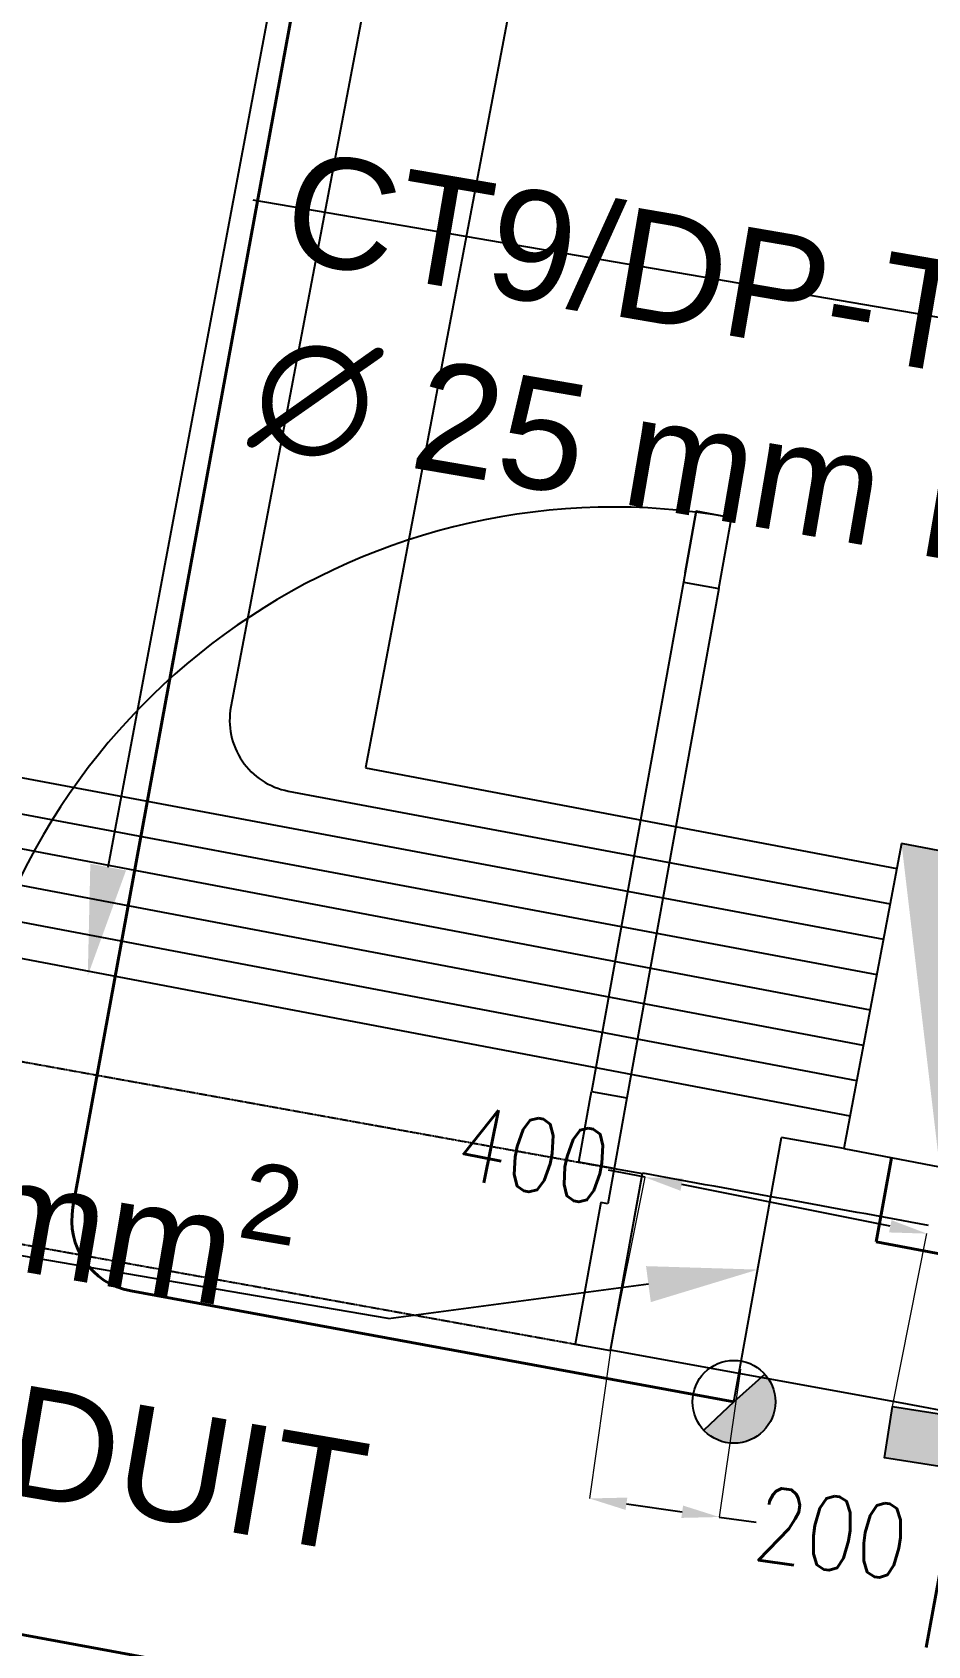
# Model space of a CAD drawing. Extents: x -678889171 to 586587, y -792238163 to 335485.
# Drawn here: x 50328 to 51574, y 36324 to 38568 of the extents above; entities that cross this region are included whole.
import ezdxf
from ezdxf import colors
from ezdxf.entities.mleader import LeaderData, LeaderLine
from ezdxf.math import Vec2, Vec3

# ---------------------------------------------------------------- set-up
doc = ezdxf.new("R2010")
doc.units = 0
doc.header["$MEASUREMENT"] = 0
doc.linetypes.add('XR-Typ28 7th to11Th$0$XR-A-TYP-7-8-9-10$0$XR-A-TYP-2-3-4-6-7-8-9-10$0$HIDDEN', pattern=[0.375, 0.25, -0.125])
doc.layers.get('0').update_dxf_attribs({"color": 8})
doc.layers.get('Defpoints').update_dxf_attribs({"color": 252})
for name, color, linetype in [('E-TEXT', 3, 'Continuous'), ('loop line emped', 1, 'Continuous'), ('MEP', 4, 'Continuous'), ('powr wire', 4, 'Continuous'), ('XFRB100$0$11032-XEFR-B1$0$E-POWR-PANL', 2, 'Continuous'), ('XR-A-9TH-FLOOR$0$A-WALL', 252, 'Continuous'), ('XR-Typ28 7th to11Th$0$A-WALL', 252, 'Continuous'), ('XR-Typ28 7th to11Th$0$XR-A-TYP-7-8-9-10$0$XR-A-TYP-2-3-4-6-7-8-9-10$0$A-DOOR', 252, 'Continuous'), ('XR-Typ28 7th to11Th$0$XR-A-TYP-7-8-9-10$0$XR-A-TYP-2-3-4-6-7-8-9-10$0$A-FLOR-OVHD', 252, 'XR-Typ28 7th to11Th$0$XR-A-TYP-7-8-9-10$0$XR-A-TYP-2-3-4-6-7-8-9-10$0$HIDDEN')]:
    doc.layers.add(name, color=color, linetype=linetype)
doc.styles.get("Standard").update_dxf_attribs({"font": 'arial.ttf'})
doc.styles.add('Work$0$E-M.MODUL', font='romans.shx', dxfattribs={"width": 0.8})
doc.dimstyles.new('Work$0$S-DIM', dxfattribs={"dimscale": 500, "dimtxt": 0.2065, "dimasz": 0.104, "dimexe": 0, "dimexo": 0, "dimgap": 0, "dimtad": 0, "dimdec": 0, "dimzin": 0, "dimdsep": 46, "dimtxsty": 'Work$0$E-M.MODUL', "dimcen": 0.25, "dimclrd": 5, "dimclre": 5, "dimclrt": 1, "dimadec": 0, "dimazin": 0, "dimtfac": 1, "dimtdec": 0, "dimtofl": 0, "dimtmove": 0, "dimatfit": 3, "dimfxl": 1, "dimtolj": 1, "dimtzin": 0, "dimlwe": 13, "dimarcsym": 0})

# ---------------------------------------------------------------- blocks, each defined once
blk = doc.blocks.new('POWER OUTLET')
h = blk.add_hatch(color=3)
h.dxf.hatch_style = 1
h.paths.add_polyline_path([(-33.35452180699924, 31.98717332019851), (-34.06205133726363, 32.74224302445008, 0.207370734747003), (-34.38928182481724, 31.98717332019851, 0.6487759016068458), (-32.66350035819608, 31.21696708043626)])
at = {"color": 3}
for points in [[(-33.35452180699924, 31.98717332019851), (-34.06205133726363, 32.74224302445008)], [(-33.35452180699924, 31.98717332019851), (-32.66350035819608, 31.21696708043626)]]:
    blk.add_lwpolyline(points, dxfattribs=at)
blk.add_circle((-33.35452180699924, 31.98717332019851), 1.034760017818, dxfattribs=at)
blk = doc.blocks.new('XFRB100$0$11032-XEFR-B1$0$PANEL1', base_point=(-100.0000000000291, 0))
at = {"layer": 'XFRB100$0$11032-XEFR-B1$0$E-POWR-PANL', "color": 3}
blk.add_lwpolyline([(358.7350829352928, 254.5942718074035), (-450.0000000000279, 254.5942718073962), (-450.0000000000275, -2.371791651967214e-11), (358.7350829352786, -2.362199325034453e-11)], close=True, dxfattribs=at)
blk.add_solid([(-450.0000000000275, -2.371791651967214e-11), (358.7350829352786, -2.362199325034453e-11), (358.7350829352928, 254.5942718074035)], dxfattribs=at)
blk = doc.blocks.new('*D2901')
at = {"layer": 'Defpoints', "color": 0, "transparency": 16777216}
for p in [(51132.57519807076, 36734.31966948295), (51313.16998090005, 36708.51606780075, -4.110210622268415e-06), (51283.76262715565, 36502.69924026298)]:
    blk.add_point(p, dxfattribs=at)
at = {"layer": 'powr wire', "color": 5, "lineweight": 13, "transparency": 16777216}
for p, q in [((51132.57519807076, 36734.31966948295), (51103.16784379964, 36528.50283825873)), ((51313.16998090005, 36708.51606780075), (51283.76262715565, 36502.69924026298))]:
    blk.add_line(p, q, dxfattribs=at)
at = {"layer": 'powr wire', "color": 5, "lineweight": -2, "transparency": 16777216}
for p, q in [((51154.64504413494, 36521.14771449095), (51232.28542682035, 36510.05436403076)), ((51283.76262715565, 36502.69924026298), (51335.23982749095, 36495.34411649521))]:
    blk.add_line(p, q, dxfattribs=at)
at = {"layer": 'powr wire', "color": 5, "transparency": 16777216}
for points in [[(51155.87089809624, 36529.72724788017), (51153.41919017365, 36512.56818110173), (51103.16784379964, 36528.50283825873)], [(51233.51128078165, 36518.63389741998), (51231.05957285906, 36501.47483064154), (51283.76262715565, 36502.69924026298)]]:
    blk.add_solid(points, dxfattribs=at)
at = {"layer": 'powr wire', "color": 1, "lineweight": 40, "transparency": 16777216, "insert": (51440.3721097142, 36480.3226906464), "char_height": 103.25, "attachment_point": 5, "rotation": 351.8685472691534, "style": 'Work$0$E-M.MODUL'}
blk.add_mtext('\\A1;200', dxfattribs=at)
blk = doc.blocks.new('h')
h = blk.add_hatch()
h.set_pattern_fill('AR-CONC', color=4)
h.set_pattern_definition([(49.99999999999999, (0, 0), (7.172601826007535, -0.6275213498259511), [0.75, -8.25]), (355, (0, 0), (-1.38751333613, 7.521921337000118), [0.6, -6.6]), (100.45144446, (0.59771681, -0.05229344), (5.78508846727112, 6.894399909686294), [0.6374019199999998, -7.011421119999999]), (46.18420000000001, (0, 2), (10.67241330671572, -1.655192807930765), [1.125, -12.375]), (96.63563549, (0.88936745, 1.86206693), (9.346619456742284, 9.741186007745505), [0.95610342, -10.5171376]), (351.1841639899999, (0, 2), (9.346619450547731, 9.741186002699902), [0.9, -9.90000001]), (21, (1, 1.5), (5.969070521184617, -4.026188906653388), [0.75, -8.25]), (326.0000000000001, (1, 1.5), (2.433153319215817, 7.25150045046853), [0.6, -6.6]), (71.45144474, (1.49742254, 1.16448426), (8.402223767299711, 3.225311528063538), [0.6374019000000001, -7.01142112]), (37.50000000000001, (0, 0), (0.1215985531729067, 3.328938538313115), [0, -6.52, 0, -6.7, 0, -6.625]), (7.499999999999999, (0, 0), (2.630695374421486, 3.944117118823602), [0, -3.82, 0, -6.37, 0, -2.525]), (327.5, (-2.23, 0), (5.33822436172409, -0.2255487173437976), [0, -2.5, 0, -7.8, 0, -10.35]), (317.5, (-3.23, 0), (5.831861693423862, 1.001049823323177), [0, -3.25, 0, -5.18, 0, -7.35])])
h.paths.add_polyline_path([(648500834.4310429, 819108045.8914065), (648500906.656452, 819108048.82615), (648500915.1896517, 819107838.8201035), (648500842.9642427, 819107835.8853601)])
at = {"color": 4}
blk.add_lwpolyline([(648500834.4310429, 819108045.8914065), (648500906.656452, 819108048.82615), (648500915.1896517, 819107838.8201035), (648500842.9642427, 819107835.8853601)], close=True, dxfattribs=at)
blk = doc.blocks.new('*D3114')
at = {"layer": 'Defpoints', "color": 0, "transparency": 16777216}
for p in [(51180.58834654283, 36975.23009688445), (51132.60765310199, 36734.89537401024), (51524.92398880204, 36656.57290104445, -0.04792652955505818)]:
    blk.add_point(p, dxfattribs=at)
at = {"layer": 'powr wire', "color": 5, "lineweight": -2, "transparency": 16777216}
for p, q in [((51180.58834654283, 36975.23009688445), (51129.59463510042, 36985.41053859037)), ((51521.91097080045, 36907.08806562458), (51231.58205798524, 36965.04965517853))]:
    blk.add_line(p, q, dxfattribs=at)
at = {"layer": 'powr wire', "color": 5, "lineweight": 13, "transparency": 16777216}
for p, q in [((51132.60765310199, 36734.89537401024), (51180.58834654283, 36975.23009688445)), ((51524.92398880204, 36656.57290104445), (51572.90468224288, 36896.90762391865))]:
    blk.add_line(p, q, dxfattribs=at)
at = {"layer": 'powr wire', "color": 5, "transparency": 16777216}
for points in [[(51233.27879826957, 36973.5486070856), (51229.88531770093, 36956.55070327147), (51180.58834654283, 36975.23009688445)], [(51523.60771108478, 36915.58701753164), (51520.21423051614, 36898.58911371751), (51572.90468224288, 36896.90762391865)]]:
    blk.add_solid(points, dxfattribs=at)
at = {"layer": 'powr wire', "color": 1, "lineweight": 40, "transparency": 16777216, "insert": (51025.44978596225, 37006.20213299746), "char_height": 103.25, "attachment_point": 5, "rotation": 348.70984029725537, "style": 'Work$0$E-M.MODUL'}
blk.add_mtext('\\A1;400', dxfattribs=at)
blk = doc.blocks.new('*U1191')
for p, q in [((709.9999999996999, 919.9999999996726), (709.999999999709, 199.9999999998977)), ((759.9999999996817, 919.9999999996726), (759.9999999996908, 199.9999999998977)), ((-199.9999999999955, -150.0000000000682), (-200, 99.99999999993179)), ((-160.0000000000136, 99.99999999993179), (-200, 99.99999999993179)), ((-160.0000000000136, 99.99999999993179), (-160.0000000000136, 49.9999999999477)), ((759.9999999996862, 99.99999999993179), (759.9999999996862, 49.9999999999477)), ((759.9999999996862, 99.99999999993179), (799.9999999996726, 99.99999999993179)), ((799.9999999996771, -150.0000000000682), (799.9999999996726, 99.99999999993179)), ((-160.0000000000136, 49.9999999999477), (-150.0000000000182, 49.9999999999477)), ((-150.0000000000182, 49.9999999999477), (-150.0000000000091, -150.0000000000682)), ((749.9999999996862, 49.9999999999477), (749.9999999996862, -150.0000000000682)), ((759.9999999996862, 49.9999999999477), (749.9999999996862, 49.9999999999477)), ((-150.0000000000091, -150.0000000000682), (-199.9999999999955, -150.0000000000682)), ((749.9999999996862, -150.0000000000682), (799.9999999996771, -150.0000000000682))]:
    blk.add_line(p, q)
for points in [[(709.999999999709, 919.9999999996726), (759.9999999996908, 919.9999999996726), (759.9999999996908, 1019.999999999636), (709.999999999709, 1019.999999999636), (709.999999999709, 932.9999999996653), (709.999999999709, 1019.999999999636)], [(709.999999999709, 199.9999999998977), (759.9999999996908, 199.9999999998977), (759.9999999996908, 99.99999999993179), (709.999999999709, 99.99999999993179), (709.999999999709, 186.9999999999004)]]:
    blk.add_lwpolyline(points, close=True)
blk.add_arc((759.9999999996908, 99.99999999993179), 919.9999999997044, 90, 180)
at = {"layer": 'XR-Typ28 7th to11Th$0$XR-A-TYP-7-8-9-10$0$XR-A-TYP-2-3-4-6-7-8-9-10$0$A-FLOR-OVHD'}
for p, q in [((-160.0000000000136, 99.99999999993179), (759.9999999996908, 99.99999999993179)), ((-160.0000000000136, -150.0000000001364), (759.9999999996908, -150.0000000001364))]:
    blk.add_line(p, q, dxfattribs=at)
blk = doc.blocks.new('XR-Typ28 7th to11Th')
at = {"layer": 'XR-Typ28 7th to11Th$0$A-WALL'}
blk.add_line((53933.11150107007, 23212.76675232816), (53977.52751857323, 23458.79006039246), dxfattribs=at)
for radius, start in [(612206.2649495418, 79.64887381413406), (611956.2649495418, 79.26702375741446)]:
    blk.add_arc((-55625.77865127959, -578856.4317180032), radius, start, 79.68670716771011, dxfattribs=at)
at = {"layer": 'XR-Typ28 7th to11Th$0$XR-A-TYP-7-8-9-10$0$XR-A-TYP-2-3-4-6-7-8-9-10$0$A-DOOR', "extrusion": (-3.674285931062341e-11, 6.882416237151301e-12, -1), "xscale": -0.9999999999999997, "zscale": -0.9999999999999997, "rotation": 10.23370720851718}
blk.add_blockref('*U1191', (-53172.38639736643, 23501.9483434685, 8.84687138137813e-05), dxfattribs=at)

msp = doc.modelspace()

# ---------------------------------------------------------------- block references
at = {"layer": 'XR-A-9TH-FLOOR$0$A-WALL'}
msp.add_blockref('XR-Typ28 7th to11Th', (-2800.434649049275, 13522.11598560929), dxfattribs=at)

# ---------------------------------------------------------------- next in the draw order: linework, layer by layer
at = {"color": 240, "true_color": 0xed1f24}
for p, q in [((51879.48617560163, 44347.6817553193, -1.920608089305144), (50604.16042196224, 37629.56661868854, -0.02775009094507297)), ((51868.4502015085, 43217.27989296161, -1.612456367737879), (50791.56989884595, 37545.05384255168, -0.01341733179207649)), ((48828.39655316187, 37714.1924290431, 0.1116895517562853), (51493.63978737101, 37208.19240972433, -2.545633719819307e-06)), ((49633.3383100302, 37658.8007035418, 0.07828063528615123), (51512.18170070529, 37306.45829853812, -2.545633689621241e-06)), ((50791.56989884595, 37545.05384255168, 0.000430651478561528), (51530.94374329198, 37404.68265088821, -2.545633686401597e-06)), ((50683.97571831287, 37512.62933435538, -6.464187563892665e-06), (51521.6177543118, 37355.56009059723, -2.545633698503025e-06))]:
    msp.add_line(p, q, dxfattribs=at)
at = {"color": 240, "true_color": 0xed1f24, "extrusion": (5.10122248995283e-05, 0.0002720704668649362, 0.9999999616877062)}
msp.add_arc((50702.4057944662, 37610.91421960529, 12.79157448028686), 100, 169.2512200440801, 259.3795935471483, dxfattribs=at)
at = {"layer": 'loop line emped', "color": 3}
for p, q in [((46318.20835766013, 38139.86242469386, 0.003024261407573738), (51484.31379839077, 37159.06984943336, -2.545633686401595e-06)), ((49251.52290588946, 37679.53153135513, 0.09380522484563336), (51502.96577635119, 37257.31497001532, -2.545633689621241e-06)), ((49230.57828525905, 37536.05167713577, 0.001312447764940827), (51474.98780941052, 37109.94728914239, -2.545633686401594e-06)), ((49664.85892067113, 37402.7097588522, 0.001052539857588778), (51465.66182043028, 37060.82472885142, -2.545633686401594e-06)), ((51304.25752118122, 36662.97648883126, 8.847459203130707e-05), (51370.66476110203, 37030.81065684318, -2.742959122856159e-05)), ((51457.00431855195, 37015.22327479756, -2.545377003556074e-06), (51370.66476110197, 37030.81065684318, -2.74295912285764e-05))]:
    msp.add_line(p, q, dxfattribs=at)
at = {"layer": 'powr wire', "color": 4, "lineweight": 40}
for p, q in [((51152.2963225655, 41115.94564042573, -2.912404776696936e-05), (50384.39164308159, 36933.53865203846, -3.588705866797853e-06)), ((51304.25752118116, 36662.97648883127, 8.84745920313075e-05), (50464.68908439696, 36817.12421599977, 6.60309276494242e-06))]:
    msp.add_line(p, q, dxfattribs=at)
at = {"layer": 'powr wire', "color": 6, "lineweight": 40}
for p, q in [((51523.77053338391, 37002.54761253385, -2.545309966239904e-06), (51502.39652878625, 36885.45481781449, 1.085122744155427e-06)), ((51502.39652878625, 36885.45481781449, 1.085122744155427e-06), (51669.27836941063, 36853.77206196277, -0.03052795006744446)), ((51617.44130716982, 36568.76910272655, -0.04792653803494495), (51572.01064204759, 36321.33014790504, -0.01363195262062611)), ((49929.77187007407, 36409.40349523447), (56630.10843293477, 35179.1980620895))]:
    msp.add_line(p, q, dxfattribs=at)
at = {"layer": 'powr wire', "color": 4, "lineweight": 40, "extrusion": (-9.32516575714062e-08, 2.322675110016913e-08, 0.9999999999999954)}
msp.add_arc((50482.74758175835, 36915.48015467691, -0.003844170632791685), 100, 169.5961652907102, 259.5961652900924, dxfattribs=at)

# ---------------------------------------------------------------- next in the draw order: block references
at = {"layer": 'MEP', "rotation": 258.6923183004774}
msp.add_blockref('h', (-675999601.8953177, 796557757.3985335, -0.04793678077863932), dxfattribs=at)
at = {"layer": 'powr wire', "color": 4, "lineweight": 40, "extrusion": (-6.233428842517955e-14, -5.616995718337229e-12, -1), "xscale": -0.5338596938492439, "yscale": 0.5338596938492436, "zscale": 0.5338596938492434, "rotation": 280.749751769813}
msp.add_blockref('XFRB100$0$11032-XEFR-B1$0$PANEL1', (-51625.38813556885, 37173.44383525633, 2.334255117159551e-06), dxfattribs=at)
at = {"layer": 'powr wire', "color": 4, "lineweight": 40, "xscale": 55.67728743761145, "yscale": 55.67728743761145, "zscale": 55.67728743761145, "rotation": 90.0000000004097}
msp.add_blockref('POWER OUTLET', (53085.21656443333, 38520.06578683638, 8.847459203130707e-05), dxfattribs=at)

# ---------------------------------------------------------------- next in the draw order: dimensions: what is measured, and where the dimension line sits
at = {"layer": 'powr wire', "color": 4, "lineweight": 40}
dim = msp.add_linear_dim(base=(51180.58834654283, 36975.23009688445), p1=(51524.92398880204, 36656.57290104445, -0.04792652955505818), p2=(51132.60765310199, 36734.89537401024), angle=168.70984029725636, dimstyle='Work$0$S-DIM', dxfattribs=at)
dim.commit()
dim.dimension.update_dxf_attribs({"geometry": '*D3114', "text_midpoint": (51025.44978596225, 37006.20213299746), "dimtype": 161})
dim = msp.add_linear_dim(base=(51283.76262715565, 36502.69924026298), p1=(51132.57519807076, 36734.31966948294), p2=(51313.16998090004, 36708.51606780075, -4.110210622268415e-06), angle=351.8685472691533, text='200', dimstyle='Work$0$S-DIM', dxfattribs=at)
dim.commit()
dim.dimension.update_dxf_attribs({"geometry": '*D2901', "text_midpoint": (51440.3721097142, 36480.3226906464)})

# ---------------------------------------------------------------- next in the draw order: leaders
at = {"layer": 'E-TEXT', "color": 30}
ml = msp.add_multileader_mtext('Standard', dxfattribs=at)
ml.set_content('\\C30;CT11/DP-T-8 {\\A1;3(1x3)mm\\H0.7x;\\S2^ ;\\H1.42857x; \\P∅ 25 mm PVC CONDUIT}', color=3)
ml.set_leader_properties(color=30)
ml.build(insert=Vec2(0, 0))
ml.multileader.update_dxf_attribs({"text_right_attachment_type": 6, "dogleg_length": 0.2763936738358556, "arrow_head_size": 153.5520410199195, "scale": 2})
ctx = ml.context
ctx.base_point, ctx.scale, ctx.char_height, ctx.arrow_head_size, ctx.landing_gap_size, ctx.plane_origin, ctx.plane_x_axis, ctx.plane_y_axis = Vec3(46965.16890048294, 41480.5354492172, 2.898263212987314e-06), 2, 153.5520410199195, 153.5520410199195, 3.071040820398391, Vec3(46715.84771971285, 48878.18933129176, 3.249642545499213e-05), Vec3(0.9856555294567461, -0.1687695981252006, 3.477911888746864e-09), Vec3(0.1687695981252006, 0.9856555294567461, 4.799668914001103e-09)
ctx.right_attachment = 6
notes = []
notes.append((ctx, [(1, (1, 1, 0), (49326.0787977248, 40970.37109035193, 1.078989719922469e-05), (-0.9856555294567461, 0.1687695981252006, -3.477911888746864e-09), 0.5527873476717114, [(1, [(48819.30437542513, 38253.11444608174, -2.617759792641356e-06)], 0, [])])]))
ctx.mtext.insert, ctx.mtext.text_direction, ctx.mtext.rotation, ctx.mtext.width, ctx.mtext.defined_height, ctx.mtext.flow_direction, ctx.mtext.extrusion = Vec3(46981.67482669279, 41558.7374285059, 3.292273956682982e-06), Vec3(0.9856555294567461, -0.1687695981252006, 3.477911888746863e-09), 6.113604080006546, 2795.482847265886, 658.284121162635, 5, Vec3(-4.238061277856671e-09, -4.143854412868104e-09, 1)
ml = msp.add_multileader_mtext('Standard', dxfattribs=at)
ml.set_content('\\C30;CT15/DP-T-8 {\\A1;3(1x3)mm\\H0.7x;\\S2^ ;\\H1.42857x; \\P∅ 25 mm PVC CONDUIT}', color=3)
ml.set_leader_properties(color=30)
ml.build(insert=Vec2(0, 0))
ml.multileader.update_dxf_attribs({"text_right_attachment_type": 6, "dogleg_length": 0.2763936738358556, "arrow_head_size": 153.5520410199195, "scale": 2})
ctx = ml.context
ctx.base_point, ctx.scale, ctx.char_height, ctx.arrow_head_size, ctx.landing_gap_size, ctx.plane_origin, ctx.plane_x_axis, ctx.plane_y_axis = Vec3(48579.6977123766, 40614.58695217575, 9.368935012771816e-05), 2, 153.5520410199195, 153.5520410199195, 3.071040820398391, Vec3(48047.41859635201, 47036.15257626215, 0.0001180435516658456), Vec3(0.9856555294567461, -0.1687695981252006, 3.477911888746864e-09), Vec3(0.1687695981252006, 0.9856555294567461, 4.799668914001103e-09)
ctx.right_attachment = 6
notes.append((ctx, [(1, (1, 1, 0), (50940.60760961846, 40104.42259331048, 0.0001015809841139555), (-0.9856555294567461, 0.1687695981252006, -3.477911888746864e-09), 0.5527873476717114, [(1, [(50404.99683302714, 37255.80078907555, 8.750675878775448e-05)], 0, [])])]))
ctx.mtext.insert, ctx.mtext.text_direction, ctx.mtext.rotation, ctx.mtext.width, ctx.mtext.defined_height, ctx.mtext.flow_direction, ctx.mtext.extrusion = Vec3(48596.20363858645, 40692.78893146445, 9.408336087141382e-05), Vec3(0.9856555294567461, -0.1687695981252006, 3.477911888746863e-09), 6.113604080006546, 4453.754501115493, 155.4598124260418, 5, Vec3(-4.238061277856671e-09, -4.143854412868104e-09, 1)
ml = msp.add_multileader_mtext('Standard', dxfattribs=at)
ml.set_content('\\C30;CT7/DP-T-8 {\\A1;3(1x3)mm\\H0.7x;\\S2^ ;\\H1.42857x; \\P∅ 25 mm PVC CONDUIT}', color=3)
ml.set_leader_properties(color=30)
ml.build(insert=Vec2(0, 0))
ml.multileader.update_dxf_attribs({"text_right_attachment_type": 6, "dogleg_length": 0.2763936738358556, "arrow_head_size": 153.5520410199195, "scale": 2})
ctx = ml.context
ctx.base_point, ctx.scale, ctx.char_height, ctx.arrow_head_size, ctx.landing_gap_size, ctx.plane_origin, ctx.plane_x_axis, ctx.plane_y_axis = Vec3(47226.01686812553, 39917.52869425694, 8.983278449698017e-05), 2, 153.5520410199195, 153.5520410199195, 3.071040820398391, Vec3(46692.07394356796, 47271.46707286326, 0.0001180435516658456), Vec3(0.9856555294567461, -0.1687695981252006, 3.477911888746864e-09), Vec3(0.1687695981252006, 0.9856555294567461, 4.799668914001103e-09)
ctx.right_attachment = 6
notes.append((ctx, [(1, (1, 1, 0), (49586.92676536739, 39407.36433539167, 9.772441848321755e-05), (-0.9856555294567461, 0.1687695981252006, -3.477911888746864e-09), 0.5527873476717114, [(1, [(49230.57828525905, 37536.05167713577, 8.845974457162224e-05)], 0, [])])]))
ctx.mtext.insert, ctx.mtext.text_direction, ctx.mtext.rotation, ctx.mtext.width, ctx.mtext.defined_height, ctx.mtext.flow_direction, ctx.mtext.extrusion = Vec3(47242.52279433538, 39995.73067354564, 9.022679524067583e-05), Vec3(0.9856555294567461, -0.1687695981252006, 3.477911888746863e-09), 6.113604080006546, 4453.754501115493, 155.4598124260418, 5, Vec3(-4.238061277856671e-09, -4.143854412868104e-09, 1)
ml = msp.add_multileader_mtext('Standard', dxfattribs=at)
ml.set_content('\\C30;CT4/DP-T-8 {\\A1;3(1x3)mm\\H0.7x;\\S2^ ;\\H1.42857x; \\P∅ 25 mm PVC CONDUIT}', color=3)
ml.set_leader_properties(color=30)
ml.build(insert=Vec2(0, 0))
ml.multileader.update_dxf_attribs({"text_right_attachment_type": 6, "dogleg_length": 0.2763936738358556, "arrow_head_size": 153.5520410199195, "scale": 2})
ctx = ml.context
ctx.base_point, ctx.scale, ctx.char_height, ctx.arrow_head_size, ctx.landing_gap_size, ctx.plane_origin, ctx.plane_x_axis, ctx.plane_y_axis = Vec3(49991.5867763086, 39313.47508958149, -6.18372588705597e-05), 2, 153.5520410199195, 153.5520410199195, 3.071040820398391, Vec3(49791.8107478864, 47715.02353477645, -2.786912832144294e-05), Vec3(0.9856555294567461, -0.1687695981252006, 3.477911888746864e-09), Vec3(0.1687695981252006, 0.9856555294567461, 4.799668914001103e-09)
ctx.right_attachment = 6
notes.append((ctx, [(1, (1, 1, 0), (52352.49667355046, 38803.31073071621, -5.394562488432232e-05), (-0.9856555294567461, 0.1687695981252006, -3.477911888746864e-09), 0.5527873476717114, [(1, [(52029.01913722433, 37148.59149974241, -6.217345809246595e-05)], 0, [])])]))
ctx.mtext.insert, ctx.mtext.text_direction, ctx.mtext.rotation, ctx.mtext.width, ctx.mtext.defined_height, ctx.mtext.flow_direction, ctx.mtext.extrusion = Vec3(50008.09270251845, 39391.67706887019, -6.144324812686404e-05), Vec3(0.9856555294567461, -0.1687695981252006, 3.477911888746863e-09), 6.113604080006546, 2795.482847265886, 658.284121162635, 5, Vec3(-4.238061277856671e-09, -4.143854412868104e-09, 1)
ml = msp.add_multileader_mtext('Standard', dxfattribs=at)
ml.set_content('\\C30;CT6/DP-T-8 {\\A1;3(1x3)mm\\H0.7x;\\S2^ ;\\H1.42857x; \\P∅ 25 mm PVC CONDUIT}', color=3)
ml.set_leader_properties(color=30)
ml.build(insert=Vec2(0, 0))
ml.multileader.update_dxf_attribs({"text_right_attachment_type": 6, "dogleg_length": 0.2763936738358556, "arrow_head_size": 153.5520410199195, "scale": 2})
ctx = ml.context
ctx.base_point, ctx.scale, ctx.char_height, ctx.arrow_head_size, ctx.landing_gap_size, ctx.plane_origin, ctx.plane_x_axis, ctx.plane_y_axis = Vec3(46591.89264866023, 38916.87499232603, 2.362048756763832e-06), 2, 153.5520410199195, 153.5520410199195, 3.071040820398391, Vec3(44338.22692914979, 48493.84033990447, 3.249642545499213e-05), Vec3(0.9856555294567461, -0.1687695981252006, 3.477911888746864e-09), Vec3(0.1687695981252006, 0.9856555294567461, 4.799668914001103e-09)
ctx.right_attachment = 6
notes.append((ctx, [(0, (1, 1, 0), (46591.34779075439, 38916.96828602454, 2.360126211075416e-06), (0.9856555294567461, -0.1687695981252006, 3.477911888746864e-09), 0.5527873476717114, [(1, [(46453.76145075975, 38119.18486861017, -1.528871463438747e-06)], 0, [])])]))
ctx.mtext.insert, ctx.mtext.text_direction, ctx.mtext.rotation, ctx.mtext.width, ctx.mtext.defined_height, ctx.mtext.flow_direction, ctx.mtext.extrusion = Vec3(46608.39857487008, 38995.07697161473, 2.756059500459501e-06), Vec3(0.9856555294567461, -0.1687695981252006, 3.477911888746863e-09), 6.113604080006546, 2795.482847265886, 658.284121162635, 5, Vec3(-4.238061277856671e-09, -4.143854412868104e-09, 1)
ml = msp.add_multileader_mtext('Standard', dxfattribs=at)
ml.set_content('\\C30;CT9/DP-T-8 {\\A1;3(1x3)mm\\H0.7x;\\S2^ ;\\H1.42857x; \\P∅ 25 mm PVC CONDUIT}', color=3)
ml.set_leader_properties(color=30)
ml.build(insert=Vec2(0, 0))
ml.multileader.update_dxf_attribs({"text_right_attachment_type": 6, "dogleg_length": 0.2763936738358556, "arrow_head_size": 153.5520410199195, "scale": 2})
ctx = ml.context
ctx.base_point, ctx.scale, ctx.char_height, ctx.arrow_head_size, ctx.landing_gap_size, ctx.plane_origin, ctx.plane_x_axis, ctx.plane_y_axis = Vec3(50697.56892572661, 38429.78845443369, -8.535792048062127e-06), 2, 153.5520410199195, 153.5520410199195, 3.071040820398391, Vec3(50960.31275759099, 48063.01613719254, 3.249642545499213e-05), Vec3(0.9856555294567461, -0.1687695981252006, 3.477911888746864e-09), Vec3(0.1687695981252006, 0.9856555294567461, 4.799668914001103e-09)
ctx.right_attachment = 6
notes.append((ctx, [(1, (1, 1, 0), (53058.47882296846, 37919.62409556842, -6.441580618247516e-07), (-0.9856555294567461, 0.1687695981252006, -3.477911888746864e-09), 0.5527873476717114, [(1, [(52891.41889853714, 37075.15095737284, -4.851541998754415e-06)], 0, [])])]))
ctx.mtext.insert, ctx.mtext.text_direction, ctx.mtext.rotation, ctx.mtext.width, ctx.mtext.defined_height, ctx.mtext.flow_direction, ctx.mtext.extrusion = Vec3(50714.07485193646, 38507.99043372239, -8.14178130436646e-06), Vec3(0.9856555294567461, -0.1687695981252006, 3.477911888746863e-09), 6.113604080006546, 2795.482847265886, 658.284121162635, 5, Vec3(-4.238061277856671e-09, -4.143854412868104e-09, 1)
ml = msp.add_multileader_mtext('Standard', dxfattribs=at)
ml.set_content('\\C30;CT{\\fArial|b0|i0|c178|p34;16}/DP-T-8 {\\A1;3(1x3)mm\\H0.7x;\\S2^ ;\\H1.42857x; \\P∅ 25 mm PVC CONDUIT}', color=3)
ml.set_leader_properties(color=30)
ml.build(insert=Vec2(0, 0))
ml.multileader.update_dxf_attribs({"text_right_attachment_type": 6, "dogleg_length": 0.2763936738358556, "arrow_head_size": 153.5520410199195, "scale": 2})
ctx = ml.context
ctx.base_point, ctx.scale, ctx.char_height, ctx.arrow_head_size, ctx.landing_gap_size, ctx.plane_origin, ctx.plane_x_axis, ctx.plane_y_axis = Vec3(44930.18758522459, 37613.70699278132, -1.832132182416492e-06), 2, 153.5520410199195, 153.5520410199195, 3.071040820398391, Vec3(43121.9354562845, 47341.16811990383, 3.185307356887032e-05), Vec3(0.9890550111113342, -0.1475472297115697, 3.477911888746864e-09), Vec3(0.1475472297115697, 0.9890550111113342, 4.799668914001097e-09)
ctx.right_attachment = 6
notes.append((ctx, [(0, (1, 1, 0), (44929.6408481283, 37613.78855502309, -1.834054728104908e-06), (0.9890550111113342, -0.1475472297115697, 3.477911888746863e-09), 0.5527873476717117, [(1, [(45025.03196710485, 38133.05981475327, 7.602142238335818e-07)], 0, [])])]))
ctx.mtext.insert, ctx.mtext.text_direction, ctx.mtext.rotation, ctx.mtext.width, ctx.mtext.defined_height, ctx.mtext.flow_direction, ctx.mtext.extrusion = Vec3(44945.00900757676, 37692.24564953184, -1.438121438720824e-06), Vec3(0.9890550111113342, -0.1475472297115697, 3.477911888746863e-09), 6.135097408750482, 4138.75027916681, 175.8505678463071, 5, Vec3(-4.148024033562358e-09, -4.233980326702479e-09, 1)
ml = msp.add_multileader_mtext('Standard', dxfattribs=at)
ml.set_content('\\C30;CT2/DP-T-8 {\\A1;3(1x3)mm\\H0.7x;\\S2^ ;\\H1.42857x; \\P∅ 25 mm PVC CONDUIT}', color=3)
ml.set_leader_properties(color=30)
ml.build(insert=Vec2(0, 0))
ml.multileader.update_dxf_attribs({"text_right_attachment_type": 6, "dogleg_length": 0.2763936738358556, "arrow_head_size": 153.5520410199195, "scale": 2})
ctx = ml.context
ctx.base_point, ctx.scale, ctx.char_height, ctx.arrow_head_size, ctx.landing_gap_size, ctx.plane_origin, ctx.plane_x_axis, ctx.plane_y_axis = Vec3(48462.64191502026, 37288.77031290596, -8.64403869889724e-06), 2, 153.5520410199195, 153.5520410199195, 3.071040820398391, Vec3(49175.92656639023, 46570.39335503322, 3.284059996373131e-05), Vec3(0.9856555294567461, -0.1687695981252006, 3.477911888746864e-09), Vec3(0.1687695981252006, 0.9856555294567461, 4.799668914001103e-09)
ctx.right_attachment = 6
notes.append((ctx, [(1, (1, 1, 0), (50823.55181226212, 36778.60595404069, -7.524047126598637e-07), (-0.9856555294567461, 0.1687695981252006, -3.477911888746864e-09), 0.5527873476717114, [(1, [(51337.46114114163, 36846.89357283722, 1.708548465032733e-06)], 0, [])])]))
ctx.mtext.insert, ctx.mtext.text_direction, ctx.mtext.rotation, ctx.mtext.width, ctx.mtext.defined_height, ctx.mtext.flow_direction, ctx.mtext.extrusion = Vec3(48479.14784123011, 37366.97229219466, -8.250027955201573e-06), Vec3(0.9856555294567461, -0.1687695981252006, 3.477911888746863e-09), 6.113604080006546, 4217.965407621528, 290.8173697037203, 5, Vec3(-4.238061277856671e-09, -4.143854412868104e-09, 1)
for ctx, leaders in notes:
    for number, flags, end, landing, length, lines in leaders:
        leader = LeaderData()
        leader.index, (leader.has_last_leader_line, leader.has_dogleg_vector, leader.attachment_direction) = number, flags
        leader.last_leader_point, leader.dogleg_vector, leader.dogleg_length = Vec3(end), Vec3(landing), length
        for number, points, colour, breaks in lines:
            line = LeaderLine()
            line.index, line.vertices, line.color, line.breaks = number, Vec3.list(points), colors.encode_raw_color(colour), breaks
            leader.lines.append(line)
        ctx.leaders.append(leader)

doc.saveas('drawing.dxf')
